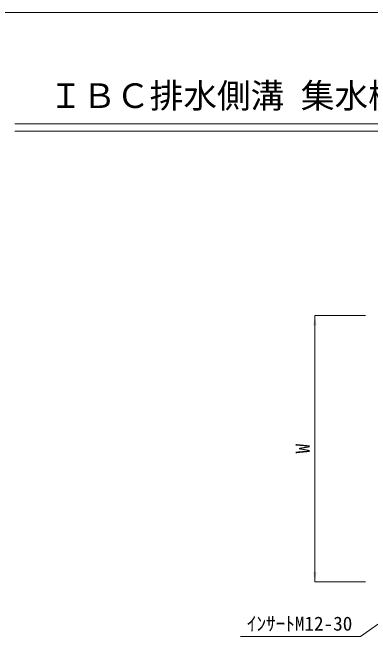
# Model space of a CAD drawing. Units: millimetres at full size; details may follow other scales. Extents: x 5964 to 125098, y -10801 to 28073.
# Drawn here: x 30058 to 30782, y 9586 to 10850 of the extents above; entities that cross this region are included whole.
import ezdxf
from ezdxf.enums import TextEntityAlignment as Align

# ---------------------------------------------------------------- set-up
doc = ezdxf.new("R2010")
doc.units = ezdxf.units.MM
doc.header["$LTSCALE"] = 19
for name, color, linetype, lineweight in [('0_2', 7, 'Continuous', 20), ('寸法線', 7, 'Continuous', 9), ('枠', 5, 'Continuous', 5)]:
    doc.layers.add(name, color=color, linetype=linetype, lineweight=lineweight)
doc.styles.add('ＭＳ ゴシック', font='')
doc.styles.get('ＭＳ ゴシック').set_extended_font_data('MS Gothic')

# ---------------------------------------------------------------- blocks, each defined once
blk = doc.blocks.new('filled_arrow')
at = {"color": 0, "linetype": 'Continuous', "lineweight": -2}
blk.add_solid([(7.5, 1.25), (0, 0), (7.5, -1.25)], dxfattribs=at)

msp = doc.modelspace()

# ---------------------------------------------------------------- linework, layer by layer
at = {"layer": '0_2'}
for p, q in [((30062.59, 10624.53), (32197.27, 10624.53)), ((30062.59, 10609.53), (32197.27, 10609.53))]:
    msp.add_line(p, q, dxfattribs=at)
at = {"layer": '寸法線'}
for p, q in [((30669.8, 10236.45), (30669.8, 9696.45)), ((30771.86, 10236.45), (30669.8, 10236.45)), ((30771.86, 9696.45), (30669.8, 9696.45))]:
    msp.add_line(p, q, dxfattribs=at)
msp.add_lwpolyline([(30938.36, 9709.95), (30922.01, 9698.43), (30762.18, 9585.87), (30519.52, 9585.87)], dxfattribs=at)
at = {"layer": '枠', "lineweight": 20}
msp.add_line((28359.24, 10850.09), (33959.24, 10850.09), dxfattribs=at)

# ---------------------------------------------------------------- block references
at = {"layer": '寸法線', "xscale": 2.67, "yscale": 2.67}
for p, rotation in [((30669.8, 10236.45), 270), ((30669.8, 9696.45), 90)]:
    msp.add_blockref('filled_arrow', p, dxfattribs=dict(at, rotation=rotation))

# ---------------------------------------------------------------- texts
at = {"layer": '0_2', "style": 'ＭＳ ゴシック'}
for s, height, p in [('ＩＢＣ排水側溝 集水桝 セミフラットＢ(Ⅰ型･Ⅱ型兼用)４００型\u3000', 49.84, (31168.24, 10681.5)), ('ｲﾝｻｰﾄM12-30', 28.48, (30638.82, 9612.04))]:
    msp.add_text(s, height=height, dxfattribs=at).set_placement(p, align=Align.MIDDLE_CENTER)
at = {"layer": '寸法線', "style": 'ＭＳ ゴシック'}
msp.add_text('W', height=28.48, rotation=90, dxfattribs=at).set_placement((30644.8, 9966.45), align=Align.MIDDLE_CENTER)

doc.saveas('drawing.dxf')
